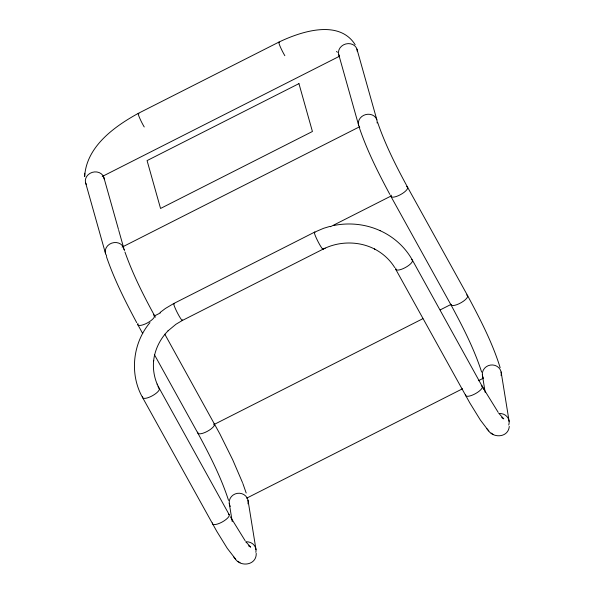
<?xml version="1.0" encoding="UTF-8"?>
<svg xmlns="http://www.w3.org/2000/svg" width="594" height="594" viewBox="0 0 594 594"><rect width="100%" height="100%" fill="white"/><g stroke="black" fill="none" stroke-linecap="round" stroke-linejoin="round"><path stroke-width="0.89" d="M84.734 173.233L84.66 176.618C86.301 146.725 114.241 126.589 138.268 113.372L278.89 42.107C300.609 31.675 338.929 18.837 355.167 44.706M256.222 553.333C256.727 565.317 240.318 567.678 234.838 558.256M509.281 426.41C508.412 437.681 493.161 438.691 487.949 429.982M149.97 322.624C132.648 343.109 129.284 374.19 142.619 397.601L216.721 531.236L227.264 548.329L235.721 559.251M160.038 312.518L165.399 308.472L173.767 303.512L314.478 232.202M182.447 320.418L175.973 324.25L168.087 330.799L168.354 330.539C160.232 338.647 154.819 349.495 153.601 360.937L153.668 360.372C152.784 368.592 154.069 377.019 157.358 384.6M102.213 176.5L339.612 56.185M122.097 247.126L359.496 126.819M154.061 316.119L160.395 312.919M330.457 226.73L391.357 195.864M182.358 320.47L323.069 249.153C338.231 241.446 356.853 240.897 372.356 247.958L374.836 249.161L374.495 248.99C382.722 253.23 389.835 259.652 394.706 267.538M213.61 424.732L422.883 318.674M440.258 309.868L451.009 304.425M246.614 498.188L462.555 388.758M478.37 380.739L483.115 378.333M314.389 232.247L323.559 228.319L330.071 226.351M322.98 249.205L325.215 248.129M333.479 225.564C349.072 222.327 365.696 224.049 380.182 230.71M501.633 417.545L503.794 418.867L499.302 413.862M248.515 545.819L250.675 547.141L246.183 542.144M379.863 230.554C393.518 236.65 405.227 247.111 412.451 260.239L483.746 389.1L482.187 386.211M491.067 433.011L493.176 434.496M237.956 561.285L240.065 562.77M336.501 51.411L337.429 52.309M395.738 269.327L469.839 402.955L480.383 420.055L487.696 429.692M233.717 557.001L234.585 557.966M486.835 428.727L488.84 430.969M498.247 412.422L483.479 388.528M245.129 540.696L230.361 516.802M390.911 196.399L450.92 304.774C462.652 326.462 474.049 348.574 481.652 372.104M155.405 317.203C143.837 296.176 132.952 274.628 124.94 251.967M164.813 334.192L219.869 433.917L232.685 459.749L242.53 482.64M137.801 324.673L142.723 333.568M154.366 354.596L197.809 433.048C209.541 454.737 220.931 476.856 228.534 500.378M229.225 514.723L158.101 386.204M389.827 194.387C378.378 173.002 367.359 151.225 359.519 128.222M136.717 322.661C125.26 301.277 114.248 279.499 106.4 256.497M157.113 384.08L158.338 386.716M242.827 483.405L246.191 493.013M377.598 122.297C385.358 144.914 396.213 166.35 407.625 187.31L467.641 295.686C479.997 318.911 492.367 342.456 500.148 367.679M124.079 249.25L124.488 250.571M356.942 49.102L376.834 119.736M338.818 54.886L358.709 125.52M103.831 177.376L118.496 229.47M118.741 230.353L123.715 248.01M85.707 183.16L105.591 253.794M501.128 371.985L509.132 421.398M482.365 374.992L485.187 392.396M248.017 500.259L256.014 549.673M229.247 503.274L232.217 521.591M483.382 378.2A9.511 8.955 -9.2 0 1 490.525 365.058A9.511 8.955 -9.2 0 1 501.121 375.571M466.542 294.98A9.511 3.037 -29 0 1 461.404 302.517A9.511 3.037 -29 0 1 450.831 304.202M498.722 413.558A9.511 8.955 -9.2 0 1 508.739 425.022M481.237 385.736A9.511 3.037 -29 0 1 475.727 393.495A9.511 3.037 -29 0 1 465.592 394.616M411.352 259.533A9.511 3.037 -29 0 1 405.442 267.508A9.511 3.037 -29 0 1 395.842 268.02M323.099 248.589A9.511 1.025 63.1 0 1 317.753 241.045A9.511 1.025 63.1 0 1 315.013 232.581M182.477 319.854A9.511 1.025 63.1 0 1 177.131 312.31A9.511 1.025 63.1 0 1 174.398 303.846M158.242 387.808A9.511 3.037 -29 0 1 152.725 395.567A9.511 3.037 -29 0 1 142.59 396.688M228.519 514.129A9.511 3.037 -29 0 1 222.193 522.007A9.511 3.037 -29 0 1 212.474 522.898M245.612 541.839A9.511 8.955 -9.2 0 1 255.866 552.398M230.264 506.474A9.511 8.955 -9.2 0 1 237.407 493.339A9.511 8.955 -9.2 0 1 248.002 503.853M214.137 423.522A9.511 3.037 -29 0 1 207.083 431.467A9.511 3.037 -29 0 1 197.772 432.135M153.415 314.879A9.511 3.037 -29 0 1 147.498 322.861A9.511 3.037 -29 0 1 137.905 323.374M106.63 255.806A9.511 8.294 -15.7 0 1 111.687 243.146A9.511 8.294 -15.7 0 1 124.049 249.584M86.33 184.548A9.511 8.294 -15.7 0 1 92.211 172.379A9.511 8.294 -15.7 0 1 104.165 178.95M144.231 126.96A9.511 1.025 63.1 0 1 139.167 116.847A9.511 1.025 63.1 0 1 138.959 113.81M284.845 55.695A9.511 1.025 63.1 0 1 279.781 45.582A9.511 1.025 63.1 0 1 279.574 42.545M339.449 56.267A9.511 8.294 -15.7 0 1 345.782 43.971A9.511 8.294 -15.7 0 1 357.313 51.507M359.741 127.532A9.511 8.294 -15.7 0 1 365.726 114.583A9.511 8.294 -15.7 0 1 377.138 122.995M406.526 186.605A9.511 3.037 -29 0 1 400.616 194.58A9.511 3.037 -29 0 1 391.015 195.092M298.945 83.628L147.074 160.595L160.551 208.464L312.422 131.497L298.945 83.628"/></g></svg>
